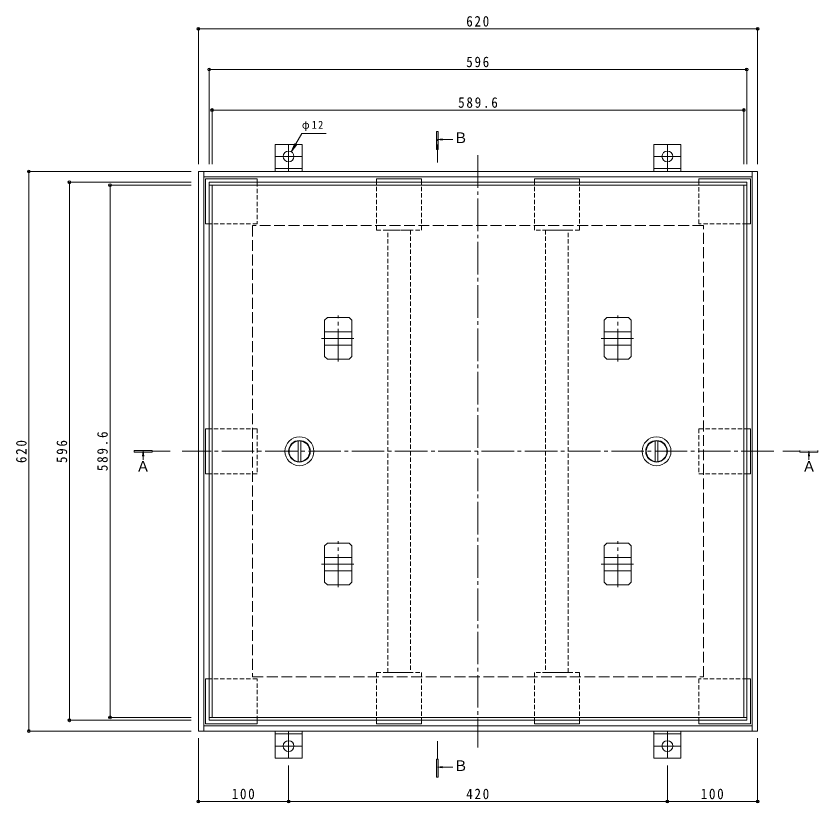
# Model space of a CAD drawing. Units: millimetres at full size, sheet at 1:4. Extents: x -896 to 1119, y -771 to 706.
# Drawn here: x -896 to -7, y -165 to 706 of the extents above; entities that cross this region are included whole.
import ezdxf
from ezdxf.enums import TextEntityAlignment as Align

# ---------------------------------------------------------------- set-up
doc = ezdxf.new("R2010")
doc.units = ezdxf.units.MM
doc.header["$LTSCALE"] = 4
doc.header["$PDMODE"] = 32
doc.header["$PDSIZE"] = 3.2
for name, pattern in [('CHAIN1', [8, 5, -1, 1, -1]), ('CHAIN2', [12, 9, -1, 1, -1]), ('DASHED1', [1.8, 1.2, -0.6]), ('DASHED3', [4, 3, -1])]:
    doc.linetypes.add(name, pattern=pattern)
for name, color, linetype, lineweight in [('4-0', 7, 'CHAIN2', 9), ('4-1', 2, 'Continuous', 9), ('4-2', 3, 'Continuous', 9), ('4-3', 4, 'Continuous', 9), ('4-4', 7, 'Continuous', 9), ('4-5', 4, 'Continuous', 9), ('4-6', 6, 'Continuous', 9), ('4-8', 5, 'Continuous', 5), ('4-9', 134, 'Continuous', 5), ('4-A', 3, 'Continuous', 9), ('4-B', 7, 'CHAIN2', 9)]:
    doc.layers.add(name, color=color, linetype=linetype, lineweight=lineweight)
doc.styles.add('ＭＳ ゴシック', font='')
doc.styles.get('ＭＳ ゴシック').set_extended_font_data('MS Gothic')

msp = doc.modelspace()

# ---------------------------------------------------------------- linework, layer by layer
at = {"layer": '4-0'}
for p, q in [((-383.753, 552.158), (-383.753, -103.815)), ((-55.767, 224.172), (-711.739, 224.172))]:
    msp.add_line(p, q, dxfattribs=at)
at = {"layer": '4-1', "linetype": 'DASHED3'}
for p, q in [((-633.753, 474.172), (-633.753, -25.828)), ((-633.753, -25.828), (-133.753, -25.828))]:
    msp.add_line(p, q, dxfattribs=at)
at = {"layer": '4-1'}
for p, q in [((-553.753, 329.083), (-553.753, 369.26)), ((-523.753, 369.26), (-526.753, 372.26)), ((-523.753, 329.083), (-523.753, 369.26)), ((-243.753, 369.26), (-240.753, 372.26)), ((-243.753, 329.083), (-243.753, 369.26)), ((-213.753, 329.083), (-213.753, 369.26)), ((-553.753, 356.672), (-523.753, 356.672)), ((-213.753, 356.672), (-243.753, 356.672)), ((-553.753, 341.672), (-523.753, 341.672)), ((-213.753, 341.672), (-243.753, 341.672)), ((-523.753, 329.083), (-526.753, 326.083)), ((-243.753, 329.083), (-240.753, 326.083)), ((-553.753, 119.26), (-553.753, 79.083)), ((-523.753, 119.26), (-526.753, 122.26)), ((-523.753, 119.26), (-523.753, 79.083)), ((-243.753, 119.26), (-240.753, 122.26)), ((-243.753, 119.26), (-243.753, 79.083)), ((-213.753, 119.26), (-213.753, 79.083)), ((-553.753, 106.672), (-523.753, 106.672)), ((-213.753, 106.672), (-243.753, 106.672)), ((-553.753, 91.672), (-523.753, 91.672)), ((-213.753, 91.672), (-243.753, 91.672)), ((-523.753, 79.083), (-526.753, 76.083)), ((-243.753, 79.083), (-240.753, 76.083))]:
    msp.add_line(p, q, dxfattribs=at)
at = {"layer": '4-1', "linetype": 'DASHED3'}
msp.add_lwpolyline([(-133.753, -25.828), (-133.753, 474.172), (-633.753, 474.172)], dxfattribs=at)
at = {"layer": '4-1'}
for points in [[(-553.753, 369.26), (-550.753, 372.26), (-526.753, 372.26)], [(-213.753, 369.26), (-216.753, 372.26), (-240.753, 372.26)], [(-553.753, 329.083), (-550.753, 326.083), (-526.753, 326.083)], [(-213.753, 329.083), (-216.753, 326.083), (-240.753, 326.083)], [(-553.753, 119.26), (-550.753, 122.26), (-526.753, 122.26)], [(-213.753, 119.26), (-216.753, 122.26), (-240.753, 122.26)], [(-553.753, 79.083), (-550.753, 76.083), (-526.753, 76.083)], [(-213.753, 79.083), (-216.753, 76.083), (-240.753, 76.083)]]:
    msp.add_lwpolyline(points, dxfattribs=at)
at = {"layer": '4-2'}
for p, q in [((-85.753, 522.172), (-681.753, 522.172)), ((-681.753, 522.172), (-681.753, -73.828)), ((-85.753, 518.972), (-681.753, 518.972)), ((-678.553, 518.972), (-678.553, -70.628)), ((-88.953, -70.628), (-88.953, 518.972)), ((-85.753, -73.828), (-85.753, 522.172)), ((-681.753, -70.628), (-85.753, -70.628)), ((-681.753, -73.828), (-85.753, -73.828))]:
    msp.add_line(p, q, dxfattribs=at)
at = {"layer": '4-3'}
for p, q in [((-687.753, 534.172), (-687.753, -85.828)), ((-79.753, -85.828), (-79.753, 534.172)), ((-73.753, -85.828), (-73.753, 534.172)), ((-79.753, 528.172), (-687.753, 528.172)), ((-687.753, -79.828), (-79.753, -79.828)), ((-693.753, -85.828), (-73.753, -85.828))]:
    msp.add_line(p, q, dxfattribs=at)
msp.add_lwpolyline([(-73.753, 534.172), (-693.753, 534.172), (-693.753, -85.828)], dxfattribs=at)
at = {"layer": '4-4'}
for p, q in [((-693.753, 693.372), (-693.753, 542.172)), ((-693.753, 692.172), (-73.753, 692.172)), ((-73.753, 693.372), (-73.753, 542.172)), ((-681.753, 648.372), (-681.753, 542.172)), ((-681.753, 647.172), (-85.753, 647.172)), ((-85.753, 648.372), (-85.753, 542.172)), ((-678.553, 603.372), (-678.553, 542.172)), ((-678.553, 602.172), (-88.953, 602.172)), ((-88.953, 603.372), (-88.953, 542.172)), ((-882.953, 534.172), (-701.753, 534.172)), ((-881.753, -85.828), (-881.753, 534.172)), ((-837.953, 522.172), (-701.753, 522.172)), ((-836.753, -73.828), (-836.753, 522.172)), ((-792.953, 518.972), (-701.753, 518.972)), ((-791.753, -70.628), (-791.753, 518.972)), ((-792.953, -70.628), (-701.753, -70.628)), ((-837.953, -73.828), (-701.753, -73.828)), ((-882.953, -85.828), (-701.753, -85.828)), ((-693.753, -165.028), (-693.753, -93.828)), ((-73.753, -165.028), (-73.753, -93.828)), ((-593.753, -165.028), (-593.753, -123.828)), ((-173.753, -165.028), (-173.753, -123.828)), ((-693.753, -163.828), (-593.753, -163.828)), ((-593.753, -163.828), (-173.753, -163.828)), ((-173.753, -163.828), (-73.753, -163.828))]:
    msp.add_line(p, q, dxfattribs=at)
for p in [(-693.753, 692.172), (-73.753, 692.172), (-681.753, 647.172), (-85.753, 647.172), (-678.553, 602.172), (-88.953, 602.172), (-881.753, 534.172), (-836.753, 522.172), (-791.753, 518.972), (-791.753, -70.628), (-836.753, -73.828), (-881.753, -85.828), (-693.753, -163.828), (-593.753, -163.828), (-173.753, -163.828), (-73.753, -163.828)]:
    msp.add_point(p, dxfattribs=at)
at = {"layer": '4-5'}
for p, q in [((-429.797, 558.443), (-429.797, 578.443)), ((-428.797, 569.473), (-423.192, 570.211)), ((-428.797, 569.473), (-423.192, 568.735)), ((-428.797, 569.473), (-411.582, 569.473)), ((-764.931, 225.172), (-764.931, 223.172)), ((-744.931, 225.172), (-764.931, 225.172)), ((-764.931, 223.172), (-744.931, 223.172)), ((-755.165, 224.172), (-755.9, 218.586)), ((-755.165, 224.172), (-754.43, 218.586)), ((-755.165, 224.172), (-755.165, 214.768)), ((-744.931, 223.172), (-744.931, 225.172)), ((-16.728, 224.172), (-17.464, 218.586)), ((-16.728, 224.172), (-15.993, 218.586)), ((-6.791, 225.172), (-6.791, 223.172)), ((-429.797, -136.964), (-429.797, -116.964)), ((-428.797, -125.887), (-423.192, -125.149)), ((-428.797, -125.887), (-423.192, -126.625)), ((-428.797, -125.887), (-411.582, -125.887))]:
    msp.add_line(p, q, dxfattribs=at)
at = {"layer": '4-5', "color": 7}
for p, q in [((-579.013, 576.302), (-590.753, 555.968)), ((-579.013, 576.302), (-552.013, 576.302)), ((-586.926, 565.207), (-590.753, 555.968)), ((-584.665, 563.901), (-590.753, 555.968))]:
    msp.add_line(p, q, dxfattribs=at)
at = {"layer": '4-5', "linetype": 'CHAIN1'}
for p, q in [((-428.797, 544.172), (-428.797, 569.473)), ((-744.931, 224.172), (-721.739, 224.172)), ((-45.767, 224.172), (-26.791, 224.172)), ((-428.797, -116.964), (-428.797, -95.828))]:
    msp.add_line(p, q, dxfattribs=at)
at = {"layer": '4-5'}
for points in [[(-429.797, 578.443), (-427.797, 578.443), (-427.797, 558.443), (-429.797, 558.443)], [(-6.791, 223.172), (-26.791, 223.172), (-26.791, 225.172)], [(-16.728, 224.172), (-16.728, 215.324), (-16.728, 214.768)], [(-429.797, -116.964), (-427.797, -116.964), (-427.797, -136.964), (-429.797, -136.964)]]:
    msp.add_lwpolyline(points, dxfattribs=at)
for points in [[(-429.797, 578.443), (-429.797, 558.443), (-427.797, 578.443), (-427.797, 558.443)], [(-744.931, 225.172), (-744.931, 223.172), (-764.931, 225.172), (-764.931, 223.172)], [(-26.791, 225.172), (-26.791, 223.172), (-6.791, 225.172), (-6.791, 223.172)], [(-429.797, -116.964), (-429.797, -136.964), (-427.797, -116.964), (-427.797, -136.964)]]:
    msp.add_solid(points, dxfattribs=at)
at = {"layer": '4-6'}
for p, q in [((-583.253, 212.77), (-583.253, 235.573)), ((-580.253, 212.77), (-580.253, 235.573)), ((-187.253, 212.77), (-187.253, 235.573)), ((-184.253, 212.77), (-184.253, 235.573))]:
    msp.add_line(p, q, dxfattribs=at)
for centre, radius in [((-581.753, 224.172), 16), ((-185.753, 224.172), 16), ((-581.753, 224.172), 12), ((-581.753, 224.172), 11.5), ((-185.753, 224.172), 12), ((-185.753, 224.172), 11.5)]:
    msp.add_circle(centre, radius, dxfattribs=at)
at = {"layer": '4-8', "linetype": 'DASHED1'}
for p, q in [((-483.753, 469.172), (-458.753, 469.172)), ((-483.753, -20.828), (-483.753, 469.172)), ((-458.753, 469.172), (-458.753, -20.828)), ((-308.753, 469.172), (-308.753, -20.828)), ((-283.753, 469.172), (-308.753, 469.172)), ((-283.753, -20.828), (-283.753, 469.172)), ((-458.753, -20.828), (-483.753, -20.828)), ((-308.753, -20.828), (-283.753, -20.828))]:
    msp.add_line(p, q, dxfattribs=at)
at = {"layer": '4-9'}
for p, q in [((-685.753, 526.172), (-685.753, 476.172)), ((-628.753, 526.172), (-685.753, 526.172)), ((-628.753, 526.172), (-628.753, 522.172)), ((-496.253, 526.172), (-446.253, 526.172)), ((-496.253, 522.172), (-496.253, 526.172)), ((-446.253, 522.172), (-446.253, 526.172)), ((-321.253, 522.172), (-321.253, 526.172)), ((-271.253, 526.172), (-321.253, 526.172)), ((-271.253, 522.172), (-271.253, 526.172)), ((-81.753, 526.172), (-138.753, 526.172)), ((-138.753, 522.172), (-138.753, 526.172)), ((-81.753, 476.172), (-81.753, 526.172)), ((-681.753, 476.172), (-685.753, 476.172)), ((-81.753, 476.172), (-85.753, 476.172)), ((-85.753, 249.172), (-81.753, 249.172)), ((-81.753, 249.172), (-81.753, 199.172)), ((-681.753, 199.172), (-685.753, 199.172)), ((-85.753, 199.172), (-81.753, 199.172)), ((-681.753, -27.828), (-685.753, -27.828)), ((-685.753, -77.828), (-685.753, -27.828)), ((-81.753, -27.828), (-85.753, -27.828)), ((-81.753, -27.828), (-81.753, -77.828)), ((-628.753, -77.828), (-685.753, -77.828)), ((-628.753, -77.828), (-628.753, -73.828)), ((-496.253, -73.828), (-496.253, -77.828)), ((-496.253, -77.828), (-446.253, -77.828)), ((-446.253, -73.828), (-446.253, -77.828)), ((-321.253, -73.828), (-321.253, -77.828)), ((-271.253, -77.828), (-321.253, -77.828)), ((-271.253, -73.828), (-271.253, -77.828)), ((-138.753, -73.828), (-138.753, -77.828)), ((-81.753, -77.828), (-138.753, -77.828))]:
    msp.add_line(p, q, dxfattribs=at)
at = {"layer": '4-9', "linetype": 'DASHED1'}
for p, q in [((-496.253, 469.172), (-496.253, 522.172)), ((-446.253, 469.172), (-446.253, 522.172)), ((-321.253, 469.172), (-321.253, 522.172)), ((-271.253, 469.172), (-271.253, 522.172)), ((-138.753, 476.172), (-138.753, 522.172)), ((-85.753, 476.172), (-138.753, 476.172)), ((-496.253, 469.172), (-446.253, 469.172)), ((-271.253, 469.172), (-321.253, 469.172)), ((-628.753, 249.172), (-681.753, 249.172)), ((-628.753, 249.172), (-628.753, 199.172)), ((-138.753, 249.172), (-85.753, 249.172)), ((-138.753, 249.172), (-138.753, 199.172)), ((-628.753, 199.172), (-681.753, 199.172)), ((-138.753, 199.172), (-85.753, 199.172)), ((-496.253, -20.828), (-496.253, -73.828)), ((-321.253, -20.828), (-321.253, -73.828)), ((-271.253, -20.828), (-321.253, -20.828)), ((-271.253, -20.828), (-271.253, -73.828)), ((-628.753, -27.828), (-681.753, -27.828)), ((-628.753, -73.828), (-628.753, -27.828)), ((-138.753, -27.828), (-138.753, -73.828)), ((-85.753, -27.828), (-138.753, -27.828))]:
    msp.add_line(p, q, dxfattribs=at)
for points in [[(-628.753, 522.172), (-628.753, 476.172), (-681.753, 476.172)], [(-496.253, -20.828), (-446.253, -20.828), (-446.253, -73.828)]]:
    msp.add_lwpolyline(points, dxfattribs=at)
at = {"layer": '4-9'}
msp.add_lwpolyline([(-681.753, 249.172), (-685.753, 249.172), (-685.753, 199.172)], dxfattribs=at)
at = {"layer": '4-A'}
for p, q in [((-608.753, 564.172), (-608.753, 534.172)), ((-608.753, 564.172), (-578.753, 564.172)), ((-578.753, 564.172), (-578.753, 534.172)), ((-188.753, 564.172), (-158.753, 564.172)), ((-188.753, 564.172), (-188.753, 534.172)), ((-158.753, 564.172), (-158.753, 534.172)), ((-608.753, 537.372), (-578.753, 537.372)), ((-608.753, 534.172), (-578.753, 534.172)), ((-188.753, 537.372), (-158.753, 537.372)), ((-188.753, 534.172), (-158.753, 534.172)), ((-608.753, -85.828), (-578.753, -85.828)), ((-608.753, -115.828), (-608.753, -85.828)), ((-578.753, -115.828), (-578.753, -85.828)), ((-188.753, -115.828), (-188.753, -85.828)), ((-188.753, -85.828), (-158.753, -85.828)), ((-158.753, -115.828), (-158.753, -85.828)), ((-608.753, -89.028), (-578.753, -89.028)), ((-188.753, -89.028), (-158.753, -89.028)), ((-608.753, -115.828), (-578.753, -115.828)), ((-188.753, -115.828), (-158.753, -115.828))]:
    msp.add_line(p, q, dxfattribs=at)
at = {"layer": '4-A', "linetype": 'CHAIN2'}
for p, q in [((-593.753, 564.172), (-593.753, 534.172)), ((-173.753, 564.172), (-173.753, 534.172)), ((-608.753, 550.772), (-578.753, 550.772)), ((-188.753, 550.772), (-158.753, 550.772)), ((-593.753, -115.828), (-593.753, -85.828)), ((-173.753, -115.828), (-173.753, -85.828)), ((-608.753, -102.428), (-578.753, -102.428)), ((-188.753, -102.428), (-158.753, -102.428))]:
    msp.add_line(p, q, dxfattribs=at)
at = {"layer": '4-A'}
for centre in [(-593.753, 550.772), (-173.753, 550.772), (-593.753, -102.428), (-173.753, -102.428)]:
    msp.add_circle(centre, 6, dxfattribs=at)
at = {"layer": '4-B'}
for p, q in [((-538.753, 323.705), (-538.753, 374.638)), ((-228.753, 323.705), (-228.753, 374.638)), ((-557.324, 349.172), (-520.182, 349.172)), ((-247.324, 349.172), (-210.182, 349.172)), ((-538.753, 73.705), (-538.753, 124.638)), ((-228.753, 73.705), (-228.753, 124.638)), ((-557.324, 99.172), (-520.182, 99.172)), ((-247.324, 99.172), (-210.182, 99.172))]:
    msp.add_line(p, q, dxfattribs=at)

# ---------------------------------------------------------------- texts
at = {"layer": '4-4', "color": 2, "char_height": 11.73, "attachment_point": 7, "style": 'ＭＳ ゴシック'}
for s, insert in [('\\T1.27;\\W0.9;620', (-396.753, 694.572)), ('\\T1.27;\\W0.9;596', (-396.753, 649.572)), ('\\T1.28;\\W0.9;589.6', (-405.753, 604.572)), ('\\T1.27;\\W0.9;100', (-656.753, -161.428)), ('\\T1.27;\\W0.9;420', (-396.753, -161.428)), ('\\T1.27;\\W0.9;100', (-136.753, -161.428))]:
    msp.add_mtext(s, dxfattribs=dict(at, insert=insert))
at = {"layer": '4-4', "color": 2, "char_height": 11.73, "attachment_point": 7, "rotation": 90, "style": 'ＭＳ ゴシック'}
for s, insert in [('\\T1.28;\\W0.9;589.6', (-794.153, 202.172)), ('\\T1.27;\\W0.9;620', (-884.153, 211.172)), ('\\T1.27;\\W0.9;596', (-839.153, 211.172))]:
    msp.add_mtext(s, dxfattribs=dict(at, insert=insert))
at = {"layer": '4-5', "color": 2, "style": 'ＭＳ ゴシック'}
for s, p in [('Ｂ', (-410.962, 562.175)), ('Ａ', (-763.087, 198.044)), ('Ａ', (-24.635, 198.044)), ('Ｂ', (-410.962, -133.536))]:
    msp.add_text(s, height=11.73, dxfattribs=at).set_placement(p, align=Align.BOTTOM_LEFT)
at = {"layer": '4-5', "color": 7, "insert": (-579.013, 579.102), "char_height": 8.798, "attachment_point": 7, "style": 'ＭＳ ゴシック'}
msp.add_mtext('\\T1.26;\\W0.95;φ12', dxfattribs=at)

doc.saveas('drawing.dxf')
